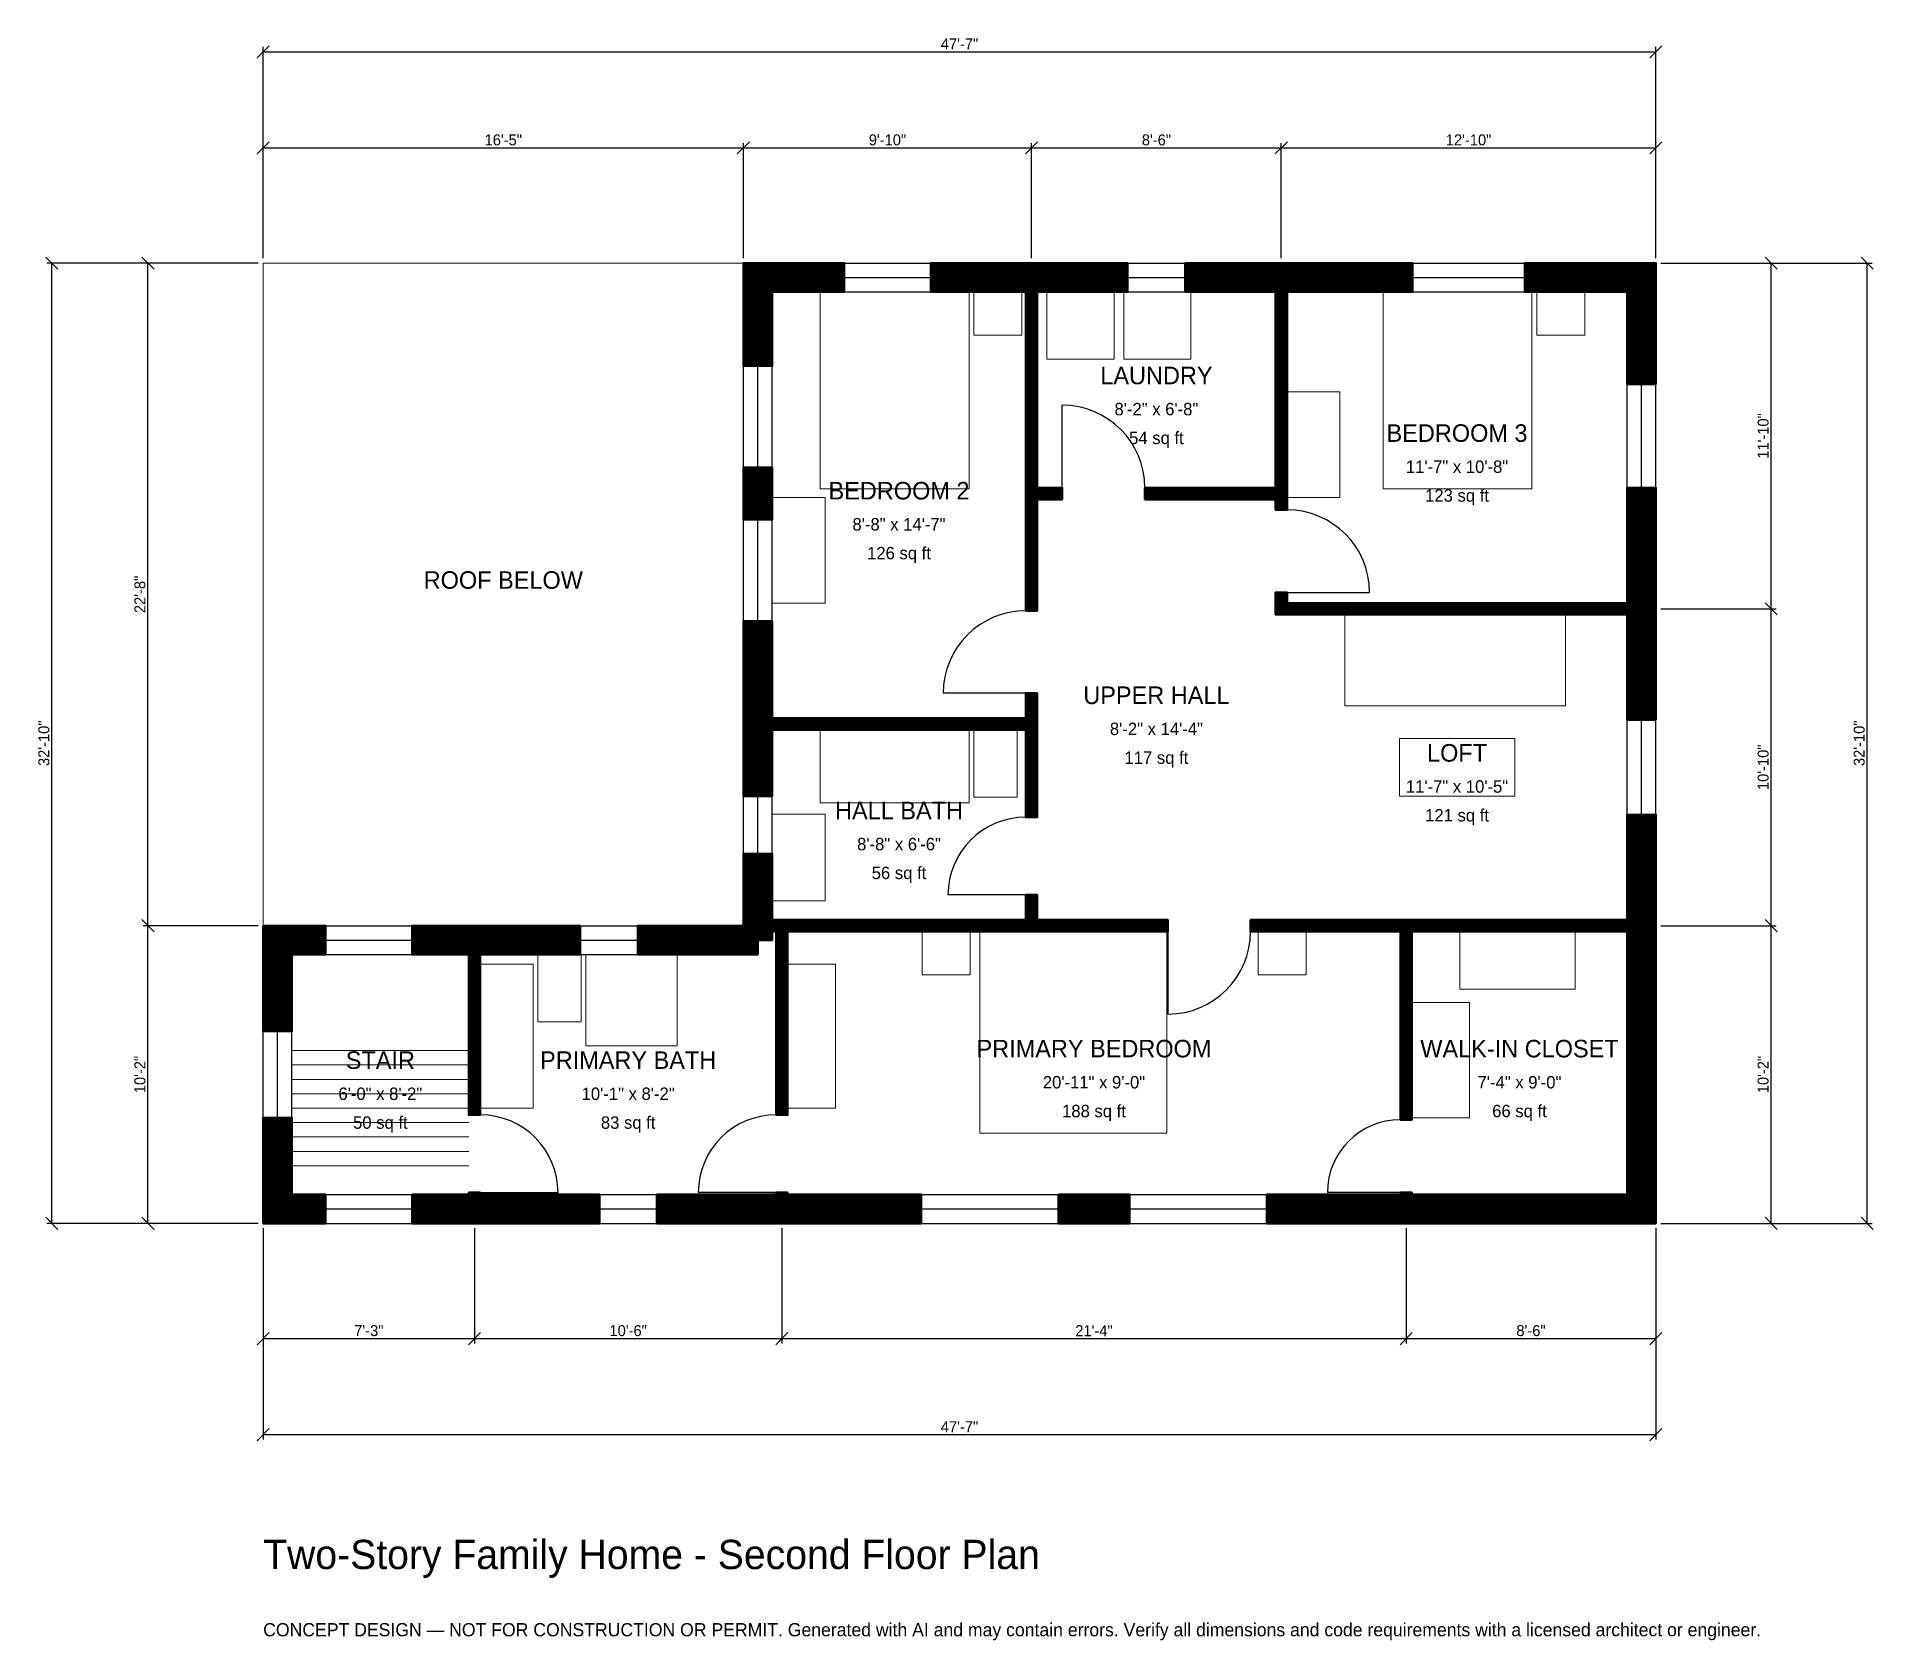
# Model space of a CAD drawing. Header units: inches. Extents: x -93 to 660, y -171 to 487.
import ezdxf
from ezdxf.enums import TextEntityAlignment as Align

# ---------------------------------------------------------------- set-up
doc = ezdxf.new("R2010")
doc.units = ezdxf.units.IN
doc.header["$MEASUREMENT"] = 0
doc.linetypes.add('DASHED', pattern=[0.6, 0.5, -0.1])
for name, color, linetype, lineweight in [('A-ANNO-DIMS', 1, 'Continuous', 13), ('A-ANNO-TEXT', 7, 'Continuous', 18), ('A-AREA-IDEN', 7, 'Continuous', 18), ('A-DOOR', 2, 'Continuous', 25), ('A-FLOR-FIXT', 9, 'Continuous', 13), ('A-FLOR-STRS', 3, 'Continuous', 18), ('A-FURN', 9, 'Continuous', 13), ('A-GLAZ', 4, 'Continuous', 25), ('A-SITE-PAVE', 8, 'Continuous', 13), ('A-WALL', 7, 'Continuous', 50), ('A-WALL-PATT', 8, 'Continuous', 13)]:
    doc.layers.add(name, color=color, linetype=linetype, lineweight=lineweight)
doc.dimstyles.new('PLAN', dxfattribs={"dimtxt": 4.5, "dimasz": 3, "dimexe": 2, "dimexo": 2, "dimgap": 1, "dimtad": 1, "dimdec": 0, "dimlunit": 4, "dimtsz": 2.5, "dimcen": 2.5, "dimclrd": 1, "dimclre": 1, "dimazin": 3, "dimtfac": 1, "dimtmove": 0, "dimatfit": 3})

msp = doc.modelspace()

# ---------------------------------------------------------------- hatches: boundary and pattern name
at = {"layer": 'A-WALL-PATT'}
h = msp.add_hatch(dxfattribs=at)
h.set_pattern_fill('ANSI31', color=8, scale=0.8)
h.paths.add_polyline_path([(210.2362, 0), (210.2362, 0), (206.6929, 0), (161.4173, 0), (161.4173, 11.811), (206.6929, 11.811), (210.2362, 11.811), (210.2362, 12.5984), (214.9606, 12.5984), (214.9606, 11.811), (218.5039, 11.811), (269.7507, 11.811), (269.7507, 0), (218.5039, 0), (214.9606, 0), (214.9606, 0), (210.2362, 0)])
h.paths.add_polyline_path([(92.5197, 0), (88.9764, 0), (88.9764, 0), (84.252, 0), (84.252, 0), (80.7087, 0), (61.0236, 0), (61.0236, 11.811), (80.7087, 11.811), (84.252, 11.811), (84.252, 12.5984), (88.9764, 12.5984), (88.9764, 11.811), (92.5197, 11.811), (137.7953, 11.811), (137.7953, 0), (92.5197, 0)])
h.paths.add_polyline_path([(11.811, 0), (11.811, 0), (0, 0), (0, 0), (0, 0), (0, 11.811), (0, 11.811), (0, 43.3071), (11.811, 43.3071), (11.811, 11.811), (25.5906, 11.811), (25.5906, 0), (11.811, 0)])
h.paths.add_polyline_path([(0, 110.2362), (0, 110.2362), (0, 122.0472), (0, 122.0472), (0, 122.0473), (11.811, 122.0473), (11.811, 122.0472), (25.5906, 122.0472), (25.5906, 110.2362), (11.811, 110.2362), (11.811, 78.7402), (0, 78.7402), (0, 110.2362)])
h.paths.add_polyline_path([(80.7087, 122.0472), (84.252, 122.0472), (84.252, 122.0473), (88.9764, 122.0473), (88.9764, 122.0472), (92.5197, 122.0472), (129.9213, 122.0472), (129.9213, 110.2362), (92.5197, 110.2362), (88.9764, 110.2362), (88.9764, 44.4882), (84.252, 44.4882), (84.252, 110.2362), (80.7087, 110.2362), (61.0236, 110.2362), (61.0236, 122.0472), (80.7087, 122.0472)])
h.paths.add_polyline_path([(194.4882, 122.0472), (194.4882, 122.0473), (196.8504, 122.0473), (196.8504, 124.4094), (196.8504, 124.4094), (196.8504, 151.5748), (208.6614, 151.5748), (208.6614, 124.4094), (210.2362, 124.4094), (214.9606, 124.4094), (312.5984, 124.4094), (312.5984, 134.6457), (317.3228, 134.6457), (317.3228, 124.4094), (370.8661, 124.4094), (370.8661, 119.685), (317.3228, 119.685), (312.5984, 119.685), (214.9606, 119.685), (214.9606, 44.4882), (210.2362, 44.4882), (210.2362, 119.685), (208.6614, 119.685), (208.6614, 116.1417), (202.7559, 116.1417), (202.7559, 110.2362), (153.5433, 110.2362), (153.5433, 122.0472), (194.4882, 122.0472)])
h.paths.add_polyline_path([(196.8504, 198.8189), (196.8504, 202.3622), (196.8504, 202.3622), (196.8504, 207.0866), (196.8504, 207.0866), (196.8504, 210.6299), (196.8504, 246.8504), (208.6614, 246.8504), (208.6614, 210.6299), (208.6614, 207.0866), (312.5984, 207.0866), (312.5984, 217.3228), (317.3228, 217.3228), (317.3228, 207.0866), (317.3228, 202.3622), (317.3228, 166.5354), (312.5984, 166.5354), (312.5984, 202.3622), (208.6614, 202.3622), (208.6614, 198.8189), (208.6614, 175.1969), (196.8504, 175.1969), (196.8504, 198.8189)])
h.paths.add_polyline_path([(196.8504, 309.8425), (208.6614, 309.8425), (208.6614, 288.5827), (196.8504, 288.5827), (196.8504, 309.8425)])
h.paths.add_polyline_path([(196.8504, 381.8898), (196.8504, 381.8898), (196.8504, 393.7008), (196.8504, 393.7008), (196.8504, 393.7008), (208.6614, 393.7008), (208.6614, 393.7008), (238.189, 393.7008), (238.189, 381.8898), (208.6614, 381.8898), (208.6614, 351.5748), (196.8504, 351.5748), (196.8504, 381.8898)])
h.paths.add_polyline_path([(309.0551, 393.7008), (312.5984, 393.7008), (312.5984, 393.7008), (317.3228, 393.7008), (317.3228, 393.7008), (320.8661, 393.7008), (354.3307, 393.7008), (354.3307, 381.8898), (320.8661, 381.8898), (317.3228, 381.8898), (317.3228, 301.5748), (327.5591, 301.5748), (327.5591, 296.8504), (317.3228, 296.8504), (317.3228, 251.1811), (312.5984, 251.1811), (312.5984, 296.8504), (312.5984, 301.5748), (312.5984, 381.8898), (309.0551, 381.8898), (273.622, 381.8898), (273.622, 393.7008), (309.0551, 393.7008)])
h.paths.add_polyline_path([(411.4173, 393.7008), (414.9606, 393.7008), (414.9606, 393.7008), (419.685, 393.7008), (419.685, 393.7008), (423.2283, 393.7008), (471.063, 393.7008), (471.063, 381.8898), (423.2283, 381.8898), (419.685, 381.8898), (419.685, 301.5748), (419.685, 296.8504), (419.685, 292.5197), (414.9606, 292.5197), (414.9606, 296.8504), (361.4173, 296.8504), (361.4173, 301.5748), (414.9606, 301.5748), (414.9606, 381.8898), (411.4173, 381.8898), (377.9528, 381.8898), (377.9528, 393.7008), (411.4173, 393.7008)])
h.paths.add_polyline_path([(559.0551, 393.7008), (559.0551, 393.7008), (570.8661, 393.7008), (570.8661, 393.7008), (570.8662, 393.7008), (570.8662, 381.8898), (570.8661, 381.8898), (570.8661, 344.0945), (559.0551, 344.0945), (559.0551, 381.8898), (517.126, 381.8898), (517.126, 393.7008), (559.0551, 393.7008)])
h.paths.add_polyline_path([(570.8661, 257.874), (570.8661, 254.3307), (570.8662, 254.3307), (570.8662, 249.6063), (570.8661, 249.6063), (570.8661, 246.063), (570.8661, 206.4961), (559.0551, 206.4961), (559.0551, 246.063), (559.0551, 249.6063), (419.685, 249.6063), (414.9606, 249.6063), (414.9606, 254.3307), (414.9606, 258.6614), (419.685, 258.6614), (419.685, 254.3307), (559.0551, 254.3307), (559.0551, 257.874), (559.0551, 301.5748), (570.8661, 301.5748), (570.8661, 257.874)])
h.paths.add_polyline_path([(570.8661, 127.9528), (570.8661, 124.4094), (570.8662, 124.4094), (570.8662, 119.685), (570.8661, 119.685), (570.8661, 116.1417), (570.8661, 11.811), (570.8662, 11.811), (570.8662, 0), (570.8661, 0), (570.8661, 0), (559.0551, 0), (559.0551, 0), (474.4094, 0), (470.8661, 0), (470.8661, 0), (466.1417, 0), (466.1417, 0), (462.5984, 0), (411.3517, 0), (411.3517, 11.811), (462.5984, 11.811), (466.1417, 11.811), (466.1417, 12.5984), (470.8661, 12.5984), (470.8661, 11.811), (474.4094, 11.811), (559.0551, 11.811), (559.0551, 116.1417), (559.0551, 119.685), (470.8661, 119.685), (470.8661, 42.5197), (466.1417, 42.5197), (466.1417, 119.685), (419.685, 119.685), (414.9606, 119.685), (404.7244, 119.685), (404.7244, 124.4094), (414.9606, 124.4094), (419.685, 124.4094), (466.1417, 124.4094), (470.8661, 124.4094), (559.0551, 124.4094), (559.0551, 127.9528), (559.0551, 167.5197), (570.8661, 167.5197), (570.8661, 127.9528)])
h.paths.add_polyline_path([(326.0499, 0), (326.0499, 11.811), (355.0525, 11.811), (355.0525, 0), (326.0499, 0)])

# ---------------------------------------------------------------- linework, layer by layer
at = {"layer": 'A-DOOR'}
for p, q in [((327.5591, 301.5748), (327.5591, 335.4331)), ((419.685, 258.6614), (453.5433, 258.6614)), ((312.5984, 217.3228), (278.7402, 217.3228)), ((312.5984, 134.6457), (280.7087, 134.6457)), ((370.8661, 119.685), (370.8661, 85.8268)), ((88.9764, 12.5984), (120.8661, 12.5984)), ((210.2362, 12.5984), (178.3465, 12.5984)), ((466.1417, 12.5984), (436.2205, 12.5984))]:
    msp.add_line(p, q, dxfattribs=at)
for centre, radius, start, end in [((327.5591, 301.5748), 33.8583, 0, 90), ((419.685, 258.6614), 33.8583, 0, 90), ((312.5984, 217.3228), 33.8583, 90, 180), ((312.5984, 134.6457), 31.8898, 90, 180), ((370.8661, 119.685), 33.8583, 270, 360), ((88.9764, 12.5984), 31.8898, 0, 90), ((210.2362, 12.5984), 31.8898, 90, 180), ((466.1417, 12.5984), 29.9213, 90, 180)]:
    msp.add_arc(centre, radius, start, end, dxfattribs=at)
at = {"layer": 'A-FLOR-FIXT'}
for points in [[(228.3465, 172.4409), (289.3701, 172.4409), (289.3701, 202.3622), (228.3465, 202.3622)], [(291.3386, 174.8031), (309.0551, 174.8031), (309.0551, 202.3622), (291.3386, 202.3622)], [(208.6614, 132.2835), (230.315, 132.2835), (230.315, 167.7165), (208.6614, 167.7165)], [(88.9764, 47.2441), (110.6299, 47.2441), (110.6299, 106.2992), (88.9764, 106.2992)], [(112.5984, 82.6772), (130.315, 82.6772), (130.315, 110.2362), (112.5984, 110.2362)], [(132.2835, 72.8346), (169.685, 72.8346), (169.685, 110.2362), (132.2835, 110.2362)]]:
    msp.add_lwpolyline(points, close=True, dxfattribs=at)
at = {"layer": 'A-FLOR-STRS'}
for p, q in [((11.811, 70.8661), (84.252, 70.8661)), ((11.811, 64.9606), (84.252, 64.9606)), ((11.811, 59.0551), (84.252, 59.0551)), ((11.811, 53.1496), (84.252, 53.1496)), ((11.811, 47.2441), (84.252, 47.2441)), ((11.811, 41.3386), (84.252, 41.3386)), ((11.811, 35.4331), (84.252, 35.4331)), ((11.811, 29.5276), (84.252, 29.5276)), ((11.811, 23.622), (84.252, 23.622))]:
    msp.add_line(p, q, dxfattribs=at)
at = {"layer": 'A-FURN'}
for points in [[(228.3465, 301.1811), (289.3701, 301.1811), (289.3701, 381.8898), (228.3465, 381.8898)], [(291.3386, 364.1732), (311.0236, 364.1732), (311.0236, 381.8898), (291.3386, 381.8898)], [(321.2598, 354.3307), (348.8189, 354.3307), (348.8189, 381.8898), (321.2598, 381.8898)], [(352.7559, 354.3307), (380.315, 354.3307), (380.315, 381.8898), (352.7559, 381.8898)], [(459.0551, 301.1811), (520.0787, 301.1811), (520.0787, 381.8898), (459.0551, 381.8898)], [(522.0472, 364.1732), (541.7323, 364.1732), (541.7323, 381.8898), (522.0472, 381.8898)], [(419.685, 297.6378), (441.3386, 297.6378), (441.3386, 340.9449), (419.685, 340.9449)], [(208.6614, 254.3307), (230.315, 254.3307), (230.315, 297.6378), (208.6614, 297.6378)], [(443.3071, 212.2047), (533.8583, 212.2047), (533.8583, 249.6063), (443.3071, 249.6063)], [(465.748, 175.1969), (512.9921, 175.1969), (512.9921, 198.8189), (465.748, 198.8189)], [(270.0787, 101.9685), (289.7638, 101.9685), (289.7638, 119.685), (270.0787, 119.685)], [(293.7008, 37.0079), (370.4724, 37.0079), (370.4724, 119.685), (293.7008, 119.685)], [(407.874, 101.9685), (427.5591, 101.9685), (427.5591, 119.685), (407.874, 119.685)], [(490.5512, 96.063), (537.7953, 96.063), (537.7953, 119.685), (490.5512, 119.685)], [(214.9606, 47.2441), (234.6457, 47.2441), (234.6457, 106.2992), (214.9606, 106.2992)], [(470.8661, 43.3071), (494.4882, 43.3071), (494.4882, 90.5512), (470.8661, 90.5512)]]:
    msp.add_lwpolyline(points, close=True, dxfattribs=at)
at = {"layer": 'A-GLAZ'}
for p, q in [((238.189, 393.7008), (273.622, 393.7008)), ((354.3307, 393.7008), (377.9528, 393.7008)), ((471.063, 393.7008), (517.126, 393.7008)), ((238.189, 387.7953), (273.622, 387.7953)), ((354.3307, 387.7953), (377.9528, 387.7953)), ((471.063, 387.7953), (517.126, 387.7953)), ((238.189, 381.8898), (273.622, 381.8898)), ((354.3307, 381.8898), (377.9528, 381.8898)), ((471.063, 381.8898), (517.126, 381.8898)), ((196.8504, 309.8425), (196.8504, 351.5748)), ((202.7559, 309.8425), (202.7559, 351.5748)), ((208.6614, 309.8425), (208.6614, 351.5748)), ((559.0551, 301.5748), (559.0551, 344.0945)), ((564.9606, 301.5748), (564.9606, 344.0945)), ((570.8661, 301.5748), (570.8661, 344.0945)), ((196.8504, 246.8504), (196.8504, 288.5827)), ((202.7559, 246.8504), (202.7559, 288.5827)), ((208.6614, 246.8504), (208.6614, 288.5827)), ((559.0551, 167.5197), (559.0551, 206.4961)), ((564.9606, 167.5197), (564.9606, 206.4961)), ((570.8661, 167.5197), (570.8661, 206.4961)), ((196.8504, 151.5748), (196.8504, 175.1969)), ((202.7559, 151.5748), (202.7559, 175.1969)), ((208.6614, 151.5748), (208.6614, 175.1969)), ((25.5906, 122.0472), (61.0236, 122.0472)), ((129.9213, 122.0472), (153.5433, 122.0472)), ((25.5906, 116.1417), (61.0236, 116.1417)), ((129.9213, 116.1417), (153.5433, 116.1417)), ((25.5906, 110.2362), (61.0236, 110.2362)), ((129.9213, 110.2362), (153.5433, 110.2362)), ((0, 43.3071), (0, 78.7402)), ((5.9055, 43.3071), (5.9055, 78.7402)), ((11.811, 43.3071), (11.811, 78.7402)), ((25.5906, 11.811), (61.0236, 11.811)), ((137.7953, 11.811), (161.4173, 11.811)), ((269.7507, 11.811), (326.0499, 11.811)), ((355.0525, 11.811), (411.3517, 11.811)), ((25.5906, 5.9055), (61.0236, 5.9055)), ((25.5906, 0), (61.0236, 0)), ((137.7953, 5.9055), (161.4173, 5.9055)), ((137.7953, 0), (161.4173, 0)), ((269.7507, 5.9055), (326.0499, 5.9055)), ((269.7507, 0), (326.0499, 0)), ((355.0525, 5.9055), (411.3517, 5.9055)), ((355.0525, 0), (411.3517, 0))]:
    msp.add_line(p, q, dxfattribs=at)
at = {"layer": 'A-SITE-PAVE', "linetype": 'DASHED'}
msp.add_lwpolyline([(0, 122.0472), (196.8504, 122.0472), (196.8504, 393.7008), (0, 393.7008)], close=True, dxfattribs=at)
at = {"layer": 'A-WALL'}
for points in [[(196.8504, 381.8898), (196.8504, 381.8898), (196.8504, 393.7008), (196.8504, 393.7008), (196.8504, 393.7008), (208.6614, 393.7008), (208.6614, 393.7008), (238.189, 393.7008), (238.189, 381.8898), (208.6614, 381.8898), (208.6614, 351.5748), (196.8504, 351.5748), (196.8504, 381.8898)], [(309.0551, 393.7008), (312.5984, 393.7008), (312.5984, 393.7008), (317.3228, 393.7008), (317.3228, 393.7008), (320.8661, 393.7008), (354.3307, 393.7008), (354.3307, 381.8898), (320.8661, 381.8898), (317.3228, 381.8898), (317.3228, 301.5748), (327.5591, 301.5748), (327.5591, 296.8504), (317.3228, 296.8504), (317.3228, 251.1811), (312.5984, 251.1811), (312.5984, 296.8504), (312.5984, 301.5748), (312.5984, 381.8898), (309.0551, 381.8898), (273.622, 381.8898), (273.622, 393.7008), (309.0551, 393.7008)], [(411.4173, 393.7008), (414.9606, 393.7008), (414.9606, 393.7008), (419.685, 393.7008), (419.685, 393.7008), (423.2283, 393.7008), (471.063, 393.7008), (471.063, 381.8898), (423.2283, 381.8898), (419.685, 381.8898), (419.685, 301.5748), (419.685, 296.8504), (419.685, 292.5197), (414.9606, 292.5197), (414.9606, 296.8504), (361.4173, 296.8504), (361.4173, 301.5748), (414.9606, 301.5748), (414.9606, 381.8898), (411.4173, 381.8898), (377.9528, 381.8898), (377.9528, 393.7008), (411.4173, 393.7008)], [(559.0551, 393.7008), (559.0551, 393.7008), (570.8661, 393.7008), (570.8661, 393.7008), (570.8662, 393.7008), (570.8662, 381.8898), (570.8661, 381.8898), (570.8661, 344.0945), (559.0551, 344.0945), (559.0551, 381.8898), (517.126, 381.8898), (517.126, 393.7008), (559.0551, 393.7008)], [(196.8504, 309.8425), (208.6614, 309.8425), (208.6614, 288.5827), (196.8504, 288.5827), (196.8504, 309.8425)], [(570.8661, 257.874), (570.8661, 254.3307), (570.8662, 254.3307), (570.8662, 249.6063), (570.8661, 249.6063), (570.8661, 246.063), (570.8661, 206.4961), (559.0551, 206.4961), (559.0551, 246.063), (559.0551, 249.6063), (419.685, 249.6063), (414.9606, 249.6063), (414.9606, 254.3307), (414.9606, 258.6614), (419.685, 258.6614), (419.685, 254.3307), (559.0551, 254.3307), (559.0551, 257.874), (559.0551, 301.5748), (570.8661, 301.5748), (570.8661, 257.874)], [(196.8504, 198.8189), (196.8504, 202.3622), (196.8504, 202.3622), (196.8504, 207.0866), (196.8504, 207.0866), (196.8504, 210.6299), (196.8504, 246.8504), (208.6614, 246.8504), (208.6614, 210.6299), (208.6614, 207.0866), (312.5984, 207.0866), (312.5984, 217.3228), (317.3228, 217.3228), (317.3228, 207.0866), (317.3228, 202.3622), (317.3228, 166.5354), (312.5984, 166.5354), (312.5984, 202.3622), (208.6614, 202.3622), (208.6614, 198.8189), (208.6614, 175.1969), (196.8504, 175.1969), (196.8504, 198.8189)], [(570.8661, 127.9528), (570.8661, 124.4094), (570.8662, 124.4094), (570.8662, 119.685), (570.8661, 119.685), (570.8661, 116.1417), (570.8661, 11.811), (570.8662, 11.811), (570.8662, 0), (570.8661, 0), (570.8661, 0), (559.0551, 0), (559.0551, 0), (474.4094, 0), (470.8661, 0), (470.8661, 0), (466.1417, 0), (466.1417, 0), (462.5984, 0), (411.3517, 0), (411.3517, 11.811), (462.5984, 11.811), (466.1417, 11.811), (466.1417, 12.5984), (470.8661, 12.5984), (470.8661, 11.811), (474.4094, 11.811), (559.0551, 11.811), (559.0551, 116.1417), (559.0551, 119.685), (470.8661, 119.685), (470.8661, 42.5197), (466.1417, 42.5197), (466.1417, 119.685), (419.685, 119.685), (414.9606, 119.685), (404.7244, 119.685), (404.7244, 124.4094), (414.9606, 124.4094), (419.685, 124.4094), (466.1417, 124.4094), (470.8661, 124.4094), (559.0551, 124.4094), (559.0551, 127.9528), (559.0551, 167.5197), (570.8661, 167.5197), (570.8661, 127.9528)], [(194.4882, 122.0472), (194.4882, 122.0473), (196.8504, 122.0473), (196.8504, 124.4094), (196.8504, 124.4094), (196.8504, 151.5748), (208.6614, 151.5748), (208.6614, 124.4094), (210.2362, 124.4094), (214.9606, 124.4094), (312.5984, 124.4094), (312.5984, 134.6457), (317.3228, 134.6457), (317.3228, 124.4094), (370.8661, 124.4094), (370.8661, 119.685), (317.3228, 119.685), (312.5984, 119.685), (214.9606, 119.685), (214.9606, 44.4882), (210.2362, 44.4882), (210.2362, 119.685), (208.6614, 119.685), (208.6614, 116.1417), (202.7559, 116.1417), (202.7559, 110.2362), (153.5433, 110.2362), (153.5433, 122.0472), (194.4882, 122.0472)], [(0, 110.2362), (0, 110.2362), (0, 122.0472), (0, 122.0472), (0, 122.0473), (11.811, 122.0473), (11.811, 122.0472), (25.5906, 122.0472), (25.5906, 110.2362), (11.811, 110.2362), (11.811, 78.7402), (0, 78.7402), (0, 110.2362)], [(80.7087, 122.0472), (84.252, 122.0472), (84.252, 122.0473), (88.9764, 122.0473), (88.9764, 122.0472), (92.5197, 122.0472), (129.9213, 122.0472), (129.9213, 110.2362), (92.5197, 110.2362), (88.9764, 110.2362), (88.9764, 44.4882), (84.252, 44.4882), (84.252, 110.2362), (80.7087, 110.2362), (61.0236, 110.2362), (61.0236, 122.0472), (80.7087, 122.0472)], [(11.811, 0), (11.811, 0), (0, 0), (0, 0), (0, 0), (0, 11.811), (0, 11.811), (0, 43.3071), (11.811, 43.3071), (11.811, 11.811), (25.5906, 11.811), (25.5906, 0), (11.811, 0)], [(92.5197, 0), (88.9764, 0), (88.9764, 0), (84.252, 0), (84.252, 0), (80.7087, 0), (61.0236, 0), (61.0236, 11.811), (80.7087, 11.811), (84.252, 11.811), (84.252, 12.5984), (88.9764, 12.5984), (88.9764, 11.811), (92.5197, 11.811), (137.7953, 11.811), (137.7953, 0), (92.5197, 0)], [(210.2362, 0), (210.2362, 0), (206.6929, 0), (161.4173, 0), (161.4173, 11.811), (206.6929, 11.811), (210.2362, 11.811), (210.2362, 12.5984), (214.9606, 12.5984), (214.9606, 11.811), (218.5039, 11.811), (269.7507, 11.811), (269.7507, 0), (218.5039, 0), (214.9606, 0), (214.9606, 0), (210.2362, 0)], [(326.0499, 0), (326.0499, 11.811), (355.0525, 11.811), (355.0525, 0), (326.0499, 0)]]:
    msp.add_lwpolyline(points, close=True, dxfattribs=at)

# ---------------------------------------------------------------- texts
at = {"layer": 'A-ANNO-TEXT'}
for s, height, p in [('Two-Story Family Home - Second Floor Plan', 12, (0, -141.7323)), ('CONCEPT DESIGN — NOT FOR CONSTRUCTION OR PERMIT. Generated with AI and may contain errors. Verify all dimensions and code requirements with a licensed architect or engineer.', 5.4, (0, -169.2913))]:
    msp.add_text(s, height=height, dxfattribs=at).set_placement(p)
at = {"layer": 'A-AREA-IDEN'}
for s, height, p in [('LAUNDRY', 7.2, (366.1417, 347.6378)), ('8\'-2" x 6\'-8"', 5.1, (366.1417, 333.8583)), ('54 sq ft', 5.1, (366.1417, 322.0472)), ('BEDROOM 3', 7.2, (489.3701, 324.0157)), ('11\'-7" x 10\'-8"', 5.1, (489.3701, 310.2362)), ('BEDROOM 2', 7.2, (260.6299, 300.3937)), ('123 sq ft', 5.1, (489.3701, 298.4252)), ('8\'-8" x 14\'-7"', 5.1, (260.6299, 286.6142)), ('126 sq ft', 5.1, (260.6299, 274.8031)), ('ROOF BELOW', 7.2, (98.4252, 263.7795)), ('UPPER HALL', 7.2, (366.1417, 216.5354)), ('8\'-2" x 14\'-4"', 5.1, (366.1417, 202.7559)), ('LOFT', 7.2, (489.3701, 192.9134)), ('117 sq ft', 5.1, (366.1417, 190.9449)), ('11\'-7" x 10\'-5"', 5.1, (489.3701, 179.1339)), ('HALL BATH', 7.2, (260.6299, 169.2913)), ('121 sq ft', 5.1, (489.3701, 167.3228)), ('8\'-8" x 6\'-6"', 5.1, (260.6299, 155.5118)), ('56 sq ft', 5.1, (260.6299, 143.7008)), ('PRIMARY BEDROOM', 7.2, (340.5512, 71.6535)), ('WALK-IN CLOSET', 7.2, (514.9606, 71.6535)), ('STAIR', 7.2, (48.0315, 66.9291)), ('PRIMARY BATH', 7.2, (149.6063, 66.9291)), ('20\'-11" x 9\'-0"', 5.1, (340.5512, 57.874)), ('7\'-4" x 9\'-0"', 5.1, (514.9606, 57.874)), ('6\'-0" x 8\'-2"', 5.1, (48.0315, 53.1496)), ('10\'-1" x 8\'-2"', 5.1, (149.6063, 53.1496)), ('188 sq ft', 5.1, (340.5512, 46.063)), ('66 sq ft', 5.1, (514.9606, 46.063)), ('50 sq ft', 5.1, (48.0315, 41.3386)), ('83 sq ft', 5.1, (149.6063, 41.3386))]:
    msp.add_text(s, height=height, dxfattribs=at).set_placement(p, align=Align.MIDDLE_CENTER)

# ---------------------------------------------------------------- dimensions: what is measured, and where the dimension line sits
at = {"layer": 'A-ANNO-DIMS'}
for base, p1, p2, text in [((0, 480.315), (0, 393.7008), (570.8661, 393.7008), '47\'-7"'), ((0, 440.9449), (0, 393.7008), (196.8504, 393.7008), '16\'-5"'), ((196.8504, 440.9449), (196.8504, 393.7008), (314.9606, 393.7008), '9\'-10"'), ((314.9606, 440.9449), (314.9606, 393.7008), (417.3228, 393.7008), '8\'-6"'), ((417.3228, 440.9449), (417.3228, 393.7008), (570.8661, 393.7008), '12\'-10"'), ((0, -47.2441), (0, 0), (86.6142, 0), '7\'-3"'), ((0, -86.6142), (0, 0), (570.8661, 0), '47\'-7"'), ((86.6142, -47.2441), (86.6142, 0), (212.5984, 0), '10\'-6"'), ((212.5984, -47.2441), (212.5984, 0), (468.5039, 0), '21\'-4"'), ((468.5039, -47.2441), (468.5039, 0), (570.8661, 0), '8\'-6"')]:
    msp.add_linear_dim(base=base, p1=p1, p2=p2, text=text, dimstyle='PLAN', dxfattribs=at).render()
for base, p1, p2, text in [((-86.6142, 0), (0, 0), (0, 393.7008), '32\'-10"'), ((-47.2441, 122.0472), (0, 122.0472), (0, 393.7008), '22\'-8"'), ((618.1102, 251.9685), (570.8661, 251.9685), (570.8661, 393.7008), '11\'-10"'), ((657.4803, 0), (570.8661, 0), (570.8661, 393.7008), '32\'-10"'), ((618.1102, 122.0472), (570.8661, 122.0472), (570.8661, 251.9685), '10\'-10"'), ((-47.2441, 0), (0, 0), (0, 122.0472), '10\'-2"'), ((618.1102, 0), (570.8661, 0), (570.8661, 122.0472), '10\'-2"')]:
    msp.add_linear_dim(base=base, p1=p1, p2=p2, angle=90, text=text, dimstyle='PLAN', dxfattribs=at).render()

doc.saveas('drawing.dxf')
